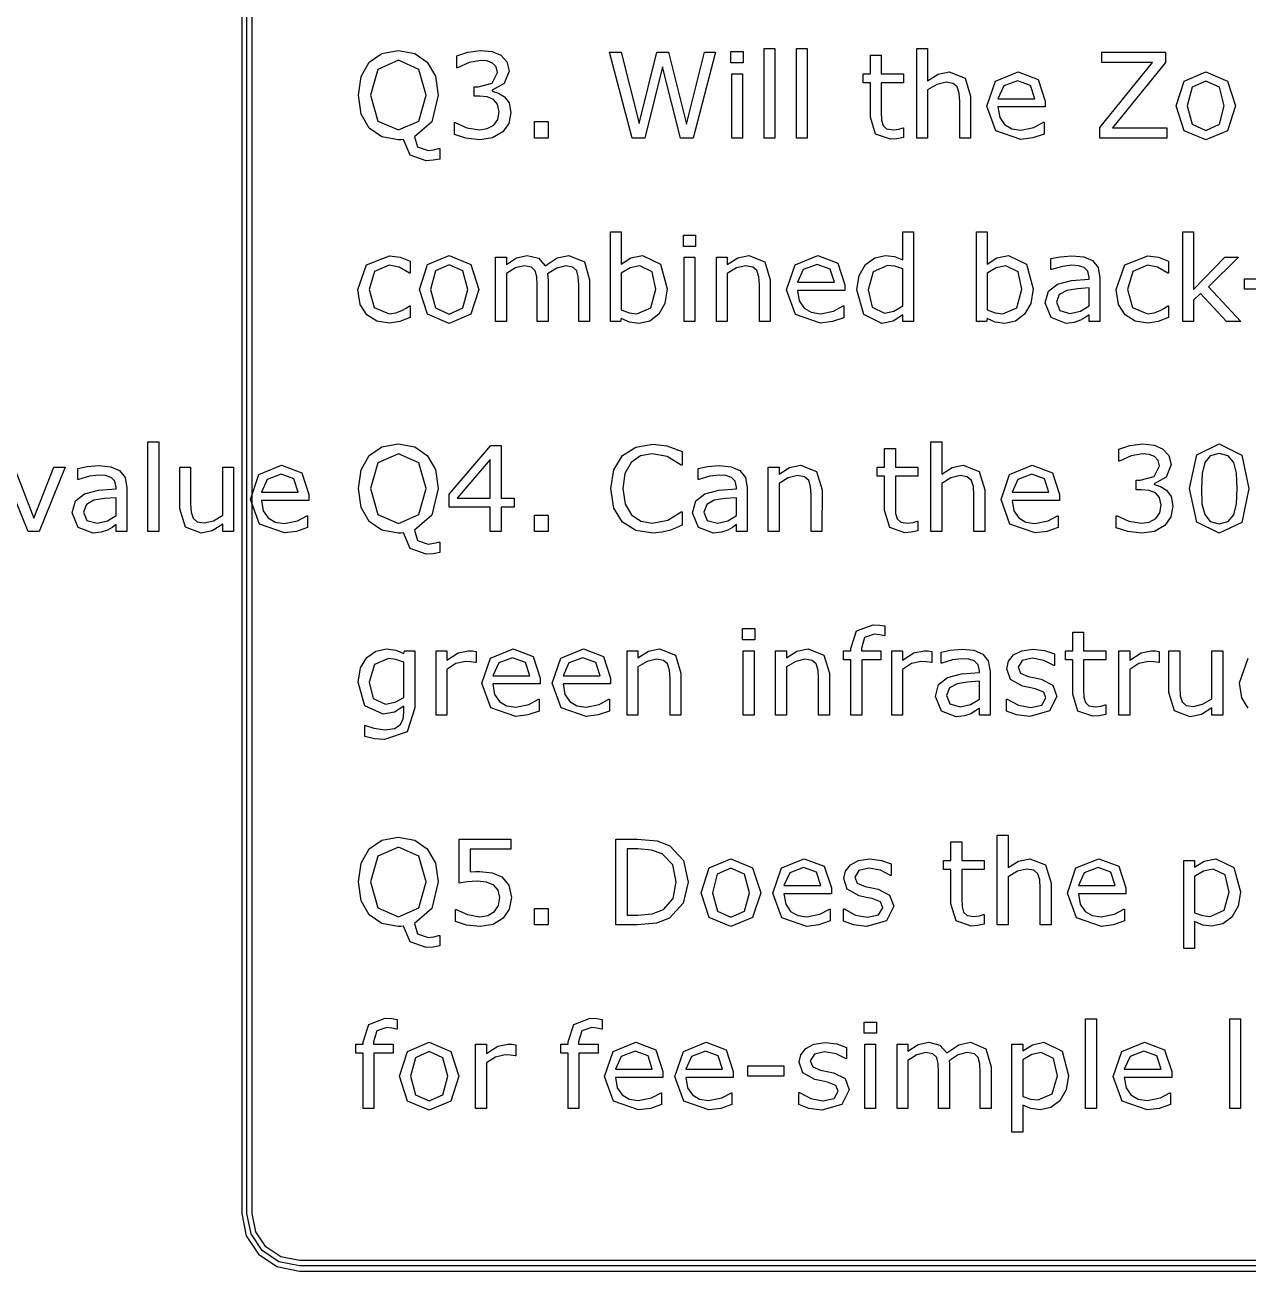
# Model space of a CAD drawing. Extents: x -17 to 192, y 167 to 459.
# Drawn here: x 89.18 to 113.86, y 238.02 to 263.16 of the extents above; entities that cross this region are included whole.
import ezdxf

# ---------------------------------------------------------------- set-up
doc = ezdxf.new("R2010")
doc.units = 0

msp = doc.modelspace()

# ---------------------------------------------------------------- linework, layer by layer
at = {"layer": 'Layer 1', "color": 7}
for points in [[(94.720714, 285.32699), (94.267482, 285.235512), (93.897411, 284.986025), (93.647924, 284.615954), (93.556446, 284.162722), (93.556446, 239.183612), (93.647924, 238.73038), (93.897411, 238.360309), (94.267482, 238.110822), (94.720714, 238.019344), (174.095614, 238.019344), (174.548846, 238.110822), (174.918917, 238.360309), (175.168404, 238.73038), (175.259882, 239.183612), (175.259882, 284.162722), (175.168404, 284.615954), (174.918917, 284.986025), (174.548846, 285.235512), (174.095614, 285.32699), (94.720714, 285.32699)], [(94.720714, 285.221054), (174.095614, 285.221054), (174.50833, 285.13814), (174.844648, 284.911756), (175.071032, 284.575438), (175.153946, 284.162722), (175.153946, 239.183612), (175.071032, 238.770896), (174.844648, 238.434578), (174.50833, 238.208194), (174.095614, 238.12528), (94.720714, 238.12528), (94.307998, 238.208194), (93.97168, 238.434578), (93.745296, 238.770896), (93.662382, 239.183612), (93.662382, 284.162722), (93.745296, 284.575438), (93.97168, 284.911756), (94.307998, 285.13814), (94.720714, 285.221054), (94.720714, 285.221054)], [(94.720714, 285.115118), (174.095614, 285.115118), (174.467815, 285.040769), (174.77038, 284.837488), (174.973661, 284.534923), (175.04801, 284.162722), (175.04801, 239.183612), (174.973661, 238.811411), (174.77038, 238.508846), (174.467815, 238.305565), (174.095614, 238.231216), (94.720714, 238.231216), (94.348513, 238.305565), (94.045948, 238.508846), (93.842667, 238.811411), (93.768318, 239.183612), (93.768318, 284.162722), (93.842667, 284.534923), (94.045948, 284.837488), (94.348513, 285.040769), (94.720714, 285.115118), (94.720714, 285.115118)], [(97.555679, 260.455027), (97.417315, 260.430606), (97.278954, 260.422457), (96.953392, 260.534076), (96.820842, 260.851499), (96.766195, 260.845678), (96.716196, 260.843297), (96.38366, 260.90376), (96.130187, 261.079329), (95.968569, 261.361869), (95.912758, 261.744403), (95.968569, 262.12345), (96.131349, 262.411803), (96.384822, 262.586211), (96.716196, 262.646674), (97.049896, 262.58505), (97.302208, 262.411803), (97.463826, 262.126937), (97.520799, 261.744403), (97.390573, 261.209554), (97.042922, 260.904921), (97.105707, 260.699121), (97.317321, 260.625868), (97.430105, 260.640976), (97.524286, 260.666561), (97.555679, 260.666561), (97.555679, 260.455027)], [(98.86025, 261.713087), (98.952105, 261.587514), (98.988149, 261.392177), (98.945128, 261.174748), (98.824206, 261.002666), (98.618405, 260.881744), (98.360281, 260.843374), (98.076576, 260.878256), (97.847521, 260.95267), (97.847521, 261.195677), (97.864958, 261.195677), (98.097502, 261.087544), (98.355624, 261.044523), (98.511429, 261.068944), (98.645141, 261.141032), (98.724207, 261.253816), (98.750948, 261.409621), (98.720717, 261.563098), (98.639328, 261.659604), (98.512591, 261.708439), (98.352137, 261.722382), (98.247492, 261.722382), (98.247492, 261.915393), (98.328883, 261.915393), (98.610259, 261.988643), (98.716068, 262.20491), (98.689324, 262.314204), (98.61491, 262.392108), (98.507939, 262.433965), (98.378878, 262.44558), (98.144011, 262.406049), (97.90914, 262.294426), (97.897525, 262.294426), (97.897525, 262.537435), (98.117277, 262.611849), (98.384702, 262.646732), (98.607944, 262.623475), (98.782351, 262.549061), (98.909089, 262.414185), (98.952111, 262.229313), (98.849791, 261.977004), (98.610269, 261.842127), (98.610269, 261.825855), (98.738169, 261.786321), (98.860255, 261.713071), (98.86025, 261.713087)], [(103.118123, 262.610706), (102.668152, 260.879418), (102.408866, 260.879418), (102.044935, 262.316538), (101.689142, 260.879418), (101.435669, 260.879418), (100.97756, 262.610706), (101.213591, 262.610706), (101.577523, 261.171261), (101.935638, 262.610706), (102.169345, 262.610706), (102.53095, 261.157307), (102.892556, 262.610706), (103.118123, 262.610706)], [(103.675065, 262.395603), (103.428569, 262.395603), (103.428569, 262.622332), (103.675065, 262.622332), (103.675065, 262.395603)], [(104.31456, 260.879418), (104.095969, 260.879418), (104.095969, 262.688607), (104.31456, 262.688607), (104.31456, 260.879418)], [(104.968008, 260.879418), (104.749418, 260.879418), (104.749418, 262.688607), (104.968008, 262.688607), (104.968008, 260.879418)], [(106.912074, 260.891033), (106.777198, 260.864289), (106.648137, 260.853838), (106.34583, 260.960809), (106.242349, 261.303809), (106.242349, 261.994466), (106.094682, 261.994466), (106.094682, 262.178174), (106.242349, 262.178174), (106.242349, 262.551408), (106.460939, 262.551408), (106.460939, 262.178174), (106.912074, 262.178174), (106.912074, 261.994466), (106.460939, 261.994466), (106.460939, 261.402641), (106.465596, 261.242185), (106.49815, 261.135217), (106.567915, 261.066616), (106.705115, 261.045687), (106.816737, 261.060795), (106.900451, 261.087536), (106.912066, 261.087536), (106.912074, 260.891033)], [(108.26199, 260.879418), (108.043399, 260.879418), (108.043399, 261.618906), (108.032922, 261.786337), (107.994555, 261.909585), (107.910838, 261.981676), (107.768987, 262.006097), (107.581789, 261.961914), (107.394592, 261.849131), (107.394592, 260.879418), (107.176001, 260.879418), (107.176001, 262.688607), (107.394592, 262.688607), (107.394592, 262.033997), (107.606205, 262.166548), (107.830611, 262.214218), (108.151521, 262.087483), (108.261979, 261.72239), (108.26199, 260.879418)], [(112.221046, 260.879418), (110.869966, 260.879418), (110.869966, 261.093357), (111.931529, 262.406067), (110.9095, 262.406067), (110.9095, 262.610706), (112.195466, 262.610706), (112.195466, 262.40258), (111.123439, 261.084057), (112.221046, 261.084057), (112.221046, 260.879418)], [(97.281277, 261.74448), (97.130126, 262.264216), (96.717361, 262.447924), (96.302269, 262.264216), (96.152277, 261.74448), (96.305757, 261.222421), (96.717361, 261.042197), (97.1278, 261.222421), (97.281277, 261.74448), (97.281277, 261.74448)], [(103.661114, 260.879418), (103.442523, 260.879418), (103.442523, 262.178174), (103.661114, 262.178174), (103.661114, 260.879418)], [(109.770034, 261.506123), (108.813119, 261.506123), (108.849163, 261.296835), (108.947993, 261.151494), (109.091008, 261.067777), (109.274716, 261.039874), (109.540979, 261.092196), (109.732828, 261.196841), (109.744443, 261.196841), (109.744443, 260.958483), (109.518878, 260.88058), (109.277031, 260.849187), (108.772413, 261.023595), (108.591028, 261.521238), (108.764272, 262.02702), (109.222384, 262.214218), (109.627011, 262.060739), (109.770023, 261.624719), (109.770034, 261.506123)], [(109.557259, 261.673553), (109.470055, 261.939816), (109.210766, 262.033997), (108.930551, 261.930516), (108.813119, 261.673553), (109.557259, 261.673553)], [(113.607006, 261.528215), (113.444224, 261.027084), (113.008204, 260.843374), (112.569862, 261.027084), (112.408244, 261.528215), (112.569862, 262.029346), (113.008204, 262.214218), (113.444224, 262.029346), (113.607006, 261.528215), (113.607006, 261.528215)], [(113.381438, 261.528215), (113.282606, 261.902611), (113.008204, 262.025859), (112.731479, 261.902611), (112.633809, 261.528215), (112.732641, 261.157307), (113.008204, 261.031733), (113.281444, 261.156145), (113.381438, 261.528215), (113.381438, 261.528215)], [(99.739263, 260.879418), (99.461375, 260.879418), (99.461375, 261.210792), (99.739263, 261.210792), (99.739263, 260.879418)], [(102.139116, 257.834517), (102.092605, 257.541513), (101.969357, 257.322922), (101.787975, 257.184559), (101.570546, 257.139212), (101.377535, 257.165953), (101.214753, 257.235719), (101.200801, 257.175256), (100.996162, 257.175256), (100.996162, 258.984445), (101.214753, 258.984445), (101.214753, 258.337974), (101.410089, 258.461222), (101.642634, 258.510056), (102.005401, 258.333323), (102.139116, 257.834517), (102.139116, 257.834517)], [(107.112062, 257.175256), (106.893469, 257.175256), (106.893469, 257.311294), (106.696971, 257.184559), (106.474891, 257.139212), (106.105146, 257.318271), (105.969108, 257.81475), (106.015617, 258.108919), (106.143516, 258.328674), (106.327227, 258.463548), (106.545817, 258.510056), (106.727202, 258.487963), (106.893469, 258.421688), (106.893469, 258.984443), (107.112062, 258.984443), (107.112062, 257.175256)], [(109.522376, 257.834517), (109.475868, 257.541513), (109.35262, 257.322922), (109.171235, 257.184559), (108.953806, 257.139212), (108.760795, 257.165953), (108.598016, 257.235719), (108.584062, 257.175256), (108.379425, 257.175256), (108.379425, 258.984445), (108.598016, 258.984445), (108.598016, 258.337974), (108.793352, 258.461222), (109.025894, 258.510056), (109.388664, 258.333323), (109.522376, 257.834517), (109.522376, 257.834517)], [(113.712812, 257.175256), (113.424459, 257.175256), (112.903562, 257.743826), (112.761708, 257.60895), (112.761708, 257.175256), (112.543117, 257.175256), (112.543117, 258.984445), (112.761708, 258.984445), (112.761708, 257.824053), (113.393064, 258.474012), (113.66863, 258.474012), (113.065179, 257.874049), (113.712812, 257.175256)], [(102.714661, 258.691433), (102.468165, 258.691433), (102.468165, 258.918162), (102.714661, 258.918162), (102.714661, 258.691433)], [(96.954554, 257.256647), (96.746428, 257.175256), (96.538301, 257.146189), (96.280177, 257.186884), (96.079028, 257.312456), (95.947641, 257.524072), (95.901133, 257.822889), (96.07554, 258.322858), (96.538301, 258.504243), (96.756892, 258.47285), (96.954554, 258.396111), (96.954554, 258.153102), (96.942939, 258.153102), (96.735974, 258.272863), (96.529009, 258.31472), (96.234843, 258.189146), (96.127872, 257.822889), (96.232517, 257.461283), (96.529009, 257.335712), (96.663886, 257.353148), (96.787134, 257.398495), (96.876663, 257.449655), (96.942939, 257.497328), (96.954554, 257.497328), (96.954554, 257.256647)], [(98.341678, 257.824053), (98.178896, 257.322922), (97.742876, 257.139212), (97.304531, 257.322922), (97.142916, 257.824053), (97.304531, 258.325184), (97.742876, 258.510056), (98.178896, 258.325184), (98.341678, 257.824053), (98.341678, 257.824053)], [(100.575258, 257.175256), (100.356668, 257.175256), (100.356668, 257.914744), (100.348519, 258.076362), (100.317126, 258.200774), (100.240386, 258.27635), (100.096207, 258.301935), (99.912499, 258.255427), (99.728789, 258.139156), (99.734609, 258.076367), (99.736991, 258.006605), (99.736991, 257.175256), (99.5184, 257.175256), (99.5184, 257.914744), (99.510251, 258.077526), (99.478858, 258.201936), (99.402119, 258.27635), (99.257942, 258.301935), (99.077721, 258.257752), (98.898662, 258.144969), (98.898662, 257.175256), (98.680072, 257.175256), (98.680072, 258.474012), (98.898662, 258.474012), (98.898662, 258.329835), (99.102137, 258.462386), (99.319566, 258.510056), (99.543969, 258.454245), (99.682333, 258.299604), (99.924178, 258.46006), (100.157884, 258.510056), (100.472981, 258.379831), (100.575301, 258.018228), (100.575258, 257.175256)], [(102.700707, 257.175256), (102.482116, 257.175256), (102.482116, 258.474012), (102.700707, 258.474012), (102.700707, 257.175256)], [(104.219217, 257.175256), (104.000627, 257.175256), (104.000627, 257.914744), (103.990149, 258.082175), (103.951779, 258.205423), (103.868063, 258.277514), (103.726212, 258.301935), (103.539014, 258.257752), (103.351816, 258.144969), (103.351816, 257.175256), (103.133226, 257.175256), (103.133226, 258.474012), (103.351816, 258.474012), (103.351816, 258.329835), (103.563432, 258.462386), (103.787836, 258.510056), (104.108746, 258.383321), (104.219204, 258.018228), (104.219217, 257.175256)], [(105.727264, 257.801961), (104.770346, 257.801961), (104.80639, 257.592673), (104.905223, 257.447332), (105.048235, 257.363615), (105.231946, 257.335712), (105.498209, 257.388034), (105.690055, 257.492679), (105.70167, 257.492679), (105.70167, 257.254321), (105.476103, 257.176418), (105.234258, 257.145025), (104.729638, 257.319433), (104.548253, 257.817076), (104.721499, 258.322858), (105.179611, 258.510056), (105.584235, 258.356577), (105.72725, 257.920557), (105.727264, 257.801961)], [(110.872292, 257.175256), (110.654863, 257.175256), (110.654863, 257.31362), (110.575797, 257.257809), (110.480455, 257.201997), (110.354881, 257.157815), (110.188615, 257.139215), (109.890959, 257.255486), (109.768872, 257.55198), (109.831658, 257.790337), (110.013043, 257.934514), (110.297908, 258.005441), (110.654863, 258.033344), (110.654863, 258.067065), (110.628121, 258.190313), (110.553707, 258.26705), (110.442085, 258.303097), (110.306047, 258.31241), (110.114201, 258.289153), (109.895607, 258.224042), (109.883992, 258.224042), (109.883992, 258.44612), (110.068864, 258.484489), (110.307222, 258.505418), (110.545579, 258.482161), (110.722313, 258.405421), (110.833932, 258.267058), (110.872302, 258.056606), (110.872292, 257.175256)], [(112.2536, 257.256647), (112.045474, 257.175256), (111.837348, 257.146189), (111.579226, 257.186884), (111.378074, 257.312456), (111.246687, 257.524072), (111.200179, 257.822889), (111.374587, 258.322858), (111.837348, 258.504243), (112.055938, 258.47285), (112.2536, 258.396111), (112.2536, 258.153102), (112.241985, 258.153102), (112.03502, 258.272863), (111.828055, 258.31472), (111.533889, 258.189146), (111.426919, 257.822889), (111.531564, 257.461283), (111.828055, 257.335712), (111.962932, 257.353148), (112.08618, 257.398495), (112.17571, 257.449655), (112.241985, 257.497328), (112.2536, 257.497328), (112.2536, 257.256647)], [(98.11611, 257.824053), (98.017278, 258.198449), (97.742876, 258.321697), (97.466149, 258.198449), (97.368481, 257.824053), (97.467313, 257.453145), (97.742876, 257.327571), (98.016116, 257.451983), (98.11611, 257.824053), (98.11611, 257.824053)], [(101.913548, 257.828697), (101.836809, 258.180999), (101.589148, 258.301922), (101.396138, 258.260065), (101.214753, 258.154258), (101.214753, 257.410118), (101.374045, 257.351982), (101.526363, 257.33571), (101.810065, 257.454306), (101.913548, 257.828702), (101.913548, 257.828697)], [(105.514486, 257.969391), (105.427282, 258.235654), (105.167996, 258.329835), (104.887781, 258.226354), (104.770346, 257.969391), (105.514486, 257.969391)], [(106.893469, 257.495005), (106.893469, 258.240306), (106.735341, 258.294953), (106.583023, 258.31006), (106.296995, 258.182161), (106.194676, 257.819394), (106.273741, 257.467091), (106.527214, 257.34733), (106.715574, 257.388026), (106.893469, 257.494997), (106.893469, 257.495005)], [(109.296808, 257.828697), (109.220069, 258.180999), (108.972411, 258.301922), (108.779398, 258.260065), (108.598016, 258.154258), (108.598016, 257.410118), (108.757308, 257.351982), (108.909623, 257.33571), (109.193327, 257.454306), (109.296808, 257.828702), (109.296808, 257.828697)], [(114.515089, 257.82754), (113.789552, 257.82754), (113.789552, 258.037992), (114.515089, 258.037992), (114.515089, 257.82754)], [(110.654863, 257.495005), (110.654863, 257.85661), (110.418831, 257.839174), (110.204892, 257.805456), (110.052577, 257.721739), (109.99444, 257.567098), (110.061877, 257.398503), (110.267677, 257.342692), (110.478129, 257.386875), (110.654863, 257.49501), (110.654863, 257.495005)], [(91.884329, 252.941928), (91.665735, 252.941928), (91.665735, 254.751117), (91.884329, 254.751117), (91.884329, 252.941928)], [(97.555679, 252.517537), (97.417315, 252.493116), (97.278954, 252.484967), (96.953392, 252.596586), (96.820842, 252.914009), (96.766195, 252.908188), (96.716196, 252.905807), (96.38366, 252.96627), (96.130187, 253.141839), (95.968569, 253.424379), (95.912758, 253.806913), (95.968569, 254.18596), (96.131349, 254.474313), (96.384822, 254.648721), (96.716196, 254.709184), (97.049896, 254.64756), (97.302208, 254.474313), (97.463826, 254.189447), (97.520799, 253.806913), (97.390573, 253.272064), (97.042922, 252.967431), (97.105707, 252.761631), (97.317321, 252.688378), (97.430105, 252.703486), (97.524286, 252.729071), (97.555679, 252.729071), (97.555679, 252.517537)], [(102.440259, 253.067502), (102.323988, 253.01518), (102.189112, 252.964021), (102.034471, 252.926812), (101.851924, 252.910541), (101.508922, 252.962862), (101.241497, 253.129131), (101.067089, 253.409346), (101.004301, 253.805834), (101.064763, 254.188368), (101.239171, 254.473234), (101.505434, 254.645316), (101.853086, 254.704614), (102.130975, 254.670896), (102.440259, 254.552299), (102.440259, 254.279059), (102.422823, 254.279059), (102.139121, 254.453467), (101.837976, 254.508114), (101.600782, 254.465095), (101.413584, 254.333706), (101.288011, 254.11279), (101.243828, 253.805834), (101.292662, 253.491898), (101.420561, 253.277959), (101.610082, 253.15006), (101.840301, 253.109364), (102.151911, 253.166337), (102.423987, 253.337257), (102.440259, 253.337257), (102.440259, 253.067502)], [(108.546856, 252.941928), (108.328265, 252.941928), (108.328265, 253.681416), (108.317788, 253.848847), (108.279421, 253.972095), (108.195704, 254.044186), (108.053853, 254.068607), (107.866655, 254.024424), (107.679458, 253.911641), (107.679458, 252.941928), (107.460867, 252.941928), (107.460867, 254.751117), (107.679458, 254.751117), (107.679458, 254.096507), (107.891071, 254.229058), (108.115477, 254.276728), (108.436387, 254.149993), (108.546845, 253.7849), (108.546856, 252.941928)], [(112.21523, 253.775597), (112.307086, 253.650024), (112.34313, 253.454687), (112.300109, 253.237258), (112.179186, 253.065176), (111.973386, 252.944254), (111.715264, 252.905884), (111.431559, 252.940766), (111.202505, 253.01518), (111.202505, 253.258187), (111.219941, 253.258187), (111.452485, 253.150054), (111.71061, 253.107033), (111.866412, 253.131454), (112.000127, 253.203542), (112.07919, 253.316326), (112.105934, 253.472131), (112.075703, 253.625608), (111.994311, 253.722114), (111.867576, 253.770949), (111.70712, 253.784892), (111.602477, 253.784892), (111.602477, 253.977903), (111.683866, 253.977903), (111.965244, 254.051153), (112.071051, 254.26742), (112.04431, 254.376714), (111.969896, 254.454618), (111.862925, 254.496475), (111.733864, 254.50809), (111.498994, 254.468559), (111.264126, 254.356936), (111.252511, 254.356936), (111.252511, 254.599945), (111.472265, 254.674359), (111.73969, 254.709242), (111.962932, 254.685985), (112.13734, 254.611571), (112.264075, 254.476695), (112.307096, 254.291823), (112.204777, 254.039514), (111.965258, 253.904637), (111.965258, 253.888365), (112.093157, 253.848831), (112.215241, 253.775581), (112.21523, 253.775597)], [(113.879082, 253.808154), (113.732579, 253.123313), (113.28028, 252.905884), (112.824496, 253.1268), (112.681481, 253.805829), (112.826822, 254.48718), (113.28028, 254.708096), (113.734905, 254.483693), (113.879082, 253.808154), (113.879082, 253.808154)], [(97.281277, 253.80699), (97.130126, 254.326726), (96.717361, 254.510434), (96.302269, 254.326726), (96.152277, 253.80699), (96.305757, 253.284931), (96.717361, 253.104707), (97.1278, 253.284931), (97.281277, 253.80699), (97.281277, 253.80699)], [(99.052099, 253.429107), (98.795136, 253.429107), (98.795136, 252.941928), (98.571894, 252.941928), (98.571894, 253.429107), (97.742876, 253.429107), (97.742876, 253.696532), (98.581197, 254.673216), (98.795136, 254.673216), (98.795136, 253.615141), (99.052099, 253.615141), (99.052099, 253.429107)], [(107.19694, 252.953543), (107.062064, 252.926799), (106.933003, 252.916348), (106.630695, 253.023319), (106.527214, 253.366319), (106.527214, 254.056976), (106.379548, 254.056976), (106.379548, 254.240684), (106.527214, 254.240684), (106.527214, 254.613918), (106.745805, 254.613918), (106.745805, 254.240684), (107.19694, 254.240684), (107.19694, 254.056976), (106.745805, 254.056976), (106.745805, 253.465151), (106.750462, 253.304695), (106.783016, 253.197727), (106.852781, 253.129126), (106.989981, 253.108197), (107.101603, 253.123305), (107.185317, 253.150046), (107.196932, 253.150046), (107.19694, 252.953543)], [(113.573287, 253.280279), (113.627934, 253.501196), (113.643042, 253.808154), (113.627934, 254.11511), (113.572123, 254.336026), (113.460503, 254.470903), (113.28028, 254.51625), (113.098898, 254.470903), (112.986114, 254.333701), (112.931464, 254.109297), (112.917521, 253.805829), (112.9303, 253.502357), (112.984947, 253.283767), (113.09308, 253.145403), (113.280277, 253.097733), (113.461662, 253.143077), (113.573285, 253.280279), (113.573287, 253.280279)], [(89.993748, 254.240684), (89.468199, 252.941928), (89.248444, 252.941928), (88.726385, 254.240684), (88.963578, 254.240684), (89.36588, 253.207027), (89.764691, 254.240684), (89.993748, 254.240684)], [(91.242506, 252.941928), (91.02508, 252.941928), (91.02508, 253.080292), (90.946014, 253.024481), (90.850672, 252.968669), (90.725098, 252.924487), (90.558829, 252.905887), (90.261173, 253.022158), (90.139086, 253.318652), (90.201874, 253.557009), (90.383259, 253.701186), (90.668125, 253.772113), (91.02508, 253.800016), (91.02508, 253.833737), (90.998335, 253.956985), (90.923921, 254.033722), (90.812302, 254.069769), (90.676264, 254.079082), (90.484415, 254.055825), (90.265824, 253.990714), (90.254209, 253.990714), (90.254209, 254.212792), (90.439081, 254.251161), (90.677439, 254.27209), (90.915796, 254.248833), (91.09253, 254.172093), (91.204149, 254.03373), (91.242519, 253.823278), (91.242506, 252.941928)], [(93.393537, 252.941928), (93.174943, 252.941928), (93.174943, 253.086105), (92.96333, 252.952392), (92.740088, 252.905884), (92.421504, 253.030293), (92.307556, 253.397715), (92.307556, 254.240684), (92.526149, 254.240684), (92.526149, 253.501196), (92.535436, 253.331439), (92.57497, 253.211678), (92.656358, 253.137264), (92.801699, 253.114007), (92.986571, 253.15819), (93.17493, 253.270974), (93.17493, 254.240681), (93.393523, 254.240681), (93.393537, 252.941928)], [(94.910883, 253.568633), (93.953966, 253.568633), (93.99001, 253.359345), (94.088842, 253.214004), (94.231855, 253.130287), (94.415565, 253.102384), (94.681828, 253.154706), (94.873675, 253.259351), (94.88529, 253.259351), (94.88529, 253.020993), (94.659722, 252.94309), (94.417878, 252.911697), (93.913257, 253.086105), (93.731875, 253.583748), (93.905118, 254.08953), (94.363231, 254.276728), (94.767855, 254.123249), (94.91087, 253.687229), (94.910883, 253.568633)], [(98.571894, 253.615141), (98.571894, 254.396489), (97.901007, 253.615141), (98.571894, 253.615141)], [(103.757618, 252.941928), (103.540191, 252.941928), (103.540191, 253.080292), (103.461126, 253.024481), (103.365784, 252.968669), (103.24021, 252.924487), (103.073941, 252.905887), (102.776285, 253.022158), (102.654198, 253.318652), (102.716986, 253.557009), (102.898369, 253.701186), (103.183235, 253.772113), (103.540191, 253.800016), (103.540191, 253.833737), (103.513447, 253.956985), (103.439033, 254.033722), (103.327414, 254.069769), (103.191376, 254.079082), (102.999527, 254.055825), (102.780936, 253.990714), (102.769321, 253.990714), (102.769321, 254.212792), (102.954193, 254.251161), (103.192551, 254.27209), (103.430908, 254.248833), (103.607642, 254.172093), (103.719261, 254.03373), (103.757631, 253.823278), (103.757618, 252.941928)], [(105.264503, 252.941928), (105.045909, 252.941928), (105.045909, 253.681416), (105.035458, 253.848847), (104.997089, 253.972095), (104.913375, 254.044186), (104.771521, 254.068607), (104.584326, 254.024424), (104.397128, 253.911641), (104.397128, 252.941928), (104.178535, 252.941928), (104.178535, 254.240684), (104.397128, 254.240684), (104.397128, 254.096507), (104.608742, 254.229058), (104.833145, 254.276728), (105.154058, 254.149993), (105.264516, 253.7849), (105.264503, 252.941928)], [(110.0549, 253.568633), (109.097985, 253.568633), (109.134029, 253.359345), (109.232859, 253.214004), (109.375874, 253.130287), (109.559582, 253.102384), (109.825845, 253.154706), (110.017694, 253.259351), (110.029309, 253.259351), (110.029309, 253.020993), (109.803744, 252.94309), (109.561897, 252.911697), (109.057279, 253.086105), (108.875905, 253.583748), (109.049151, 254.08953), (109.50726, 254.276728), (109.911887, 254.123249), (110.0549, 253.687229), (110.0549, 253.568633)], [(94.698105, 253.736063), (94.610901, 254.002326), (94.351615, 254.096507), (94.071401, 253.993026), (93.953966, 253.736063), (94.698105, 253.736063)], [(109.842125, 253.736063), (109.754921, 254.002326), (109.495635, 254.096507), (109.215417, 253.993026), (109.097985, 253.736063), (109.842125, 253.736063)], [(91.02508, 253.261677), (91.02508, 253.623282), (90.789048, 253.605846), (90.575106, 253.572128), (90.422791, 253.488411), (90.364654, 253.33377), (90.432093, 253.165175), (90.637894, 253.109364), (90.848346, 253.153547), (91.02508, 253.261682), (91.02508, 253.261677)], [(103.540191, 253.261677), (103.540191, 253.623282), (103.30416, 253.605846), (103.090218, 253.572128), (102.937903, 253.488411), (102.879766, 253.33377), (102.947205, 253.165175), (103.153006, 253.109364), (103.363458, 253.153547), (103.540191, 253.261682), (103.540191, 253.261677)], [(99.739263, 252.941928), (99.461375, 252.941928), (99.461375, 253.273302), (99.739263, 253.273302), (99.739263, 252.941928)], [(103.909936, 250.753951), (103.663439, 250.753951), (103.663439, 250.98068), (103.909936, 250.98068), (103.909936, 250.753951)], [(106.534189, 250.835342), (106.522574, 250.835342), (106.428393, 250.85627), (106.326073, 250.867886), (106.121437, 250.8051), (106.058649, 250.580694), (106.058649, 250.536511), (106.452811, 250.536511), (106.452811, 250.352803), (106.065626, 250.352803), (106.065626, 249.237766), (105.847035, 249.237766), (105.847035, 250.352814), (105.699369, 250.352814), (105.699369, 250.536522), (105.847035, 250.536522), (105.847035, 250.579543), (105.962142, 250.934172), (106.29468, 251.058584), (106.426067, 251.051599), (106.534199, 251.035327), (106.534189, 250.835342)], [(110.992053, 249.249394), (110.857176, 249.22265), (110.728115, 249.212199), (110.425808, 249.31917), (110.322327, 249.66217), (110.322327, 250.352827), (110.17466, 250.352827), (110.17466, 250.536535), (110.322327, 250.536535), (110.322327, 250.909769), (110.540917, 250.909769), (110.540917, 250.536535), (110.992053, 250.536535), (110.992053, 250.352827), (110.540917, 250.352827), (110.540917, 249.761003), (110.545574, 249.600546), (110.578128, 249.493578), (110.647894, 249.424977), (110.785093, 249.404048), (110.896715, 249.419156), (110.980429, 249.445898), (110.992045, 249.445898), (110.992053, 249.249394)], [(97.047571, 249.385432), (96.897581, 248.900579), (96.435982, 248.745935), (96.233668, 248.761043), (96.040658, 248.801739), (96.040658, 249.02498), (96.052273, 249.02498), (96.222032, 248.973821), (96.454574, 248.942428), (96.639446, 248.969169), (96.753394, 249.043583), (96.811528, 249.15288), (96.828964, 249.295895), (96.828964, 249.414492), (96.639441, 249.295895), (96.410386, 249.257525), (96.040642, 249.424956), (95.904604, 249.899345), (95.951112, 250.187698), (96.080173, 250.39815), (96.263884, 250.52605), (96.478987, 250.572558), (96.667346, 250.549301), (96.828964, 250.4807), (96.842908, 250.536511), (97.047544, 250.536511), (97.047571, 249.385432)], [(98.288192, 250.298164), (98.276577, 250.298164), (98.181235, 250.314436), (98.073102, 250.320257), (97.877766, 250.27491), (97.696381, 250.159801), (97.696381, 249.237766), (97.477791, 249.237766), (97.477791, 250.536522), (97.696381, 250.536522), (97.696381, 250.344673), (97.925436, 250.492339), (98.128913, 250.536522), (98.211466, 250.533029), (98.288206, 250.522578), (98.288192, 250.298164)], [(99.581135, 249.864471), (98.624218, 249.864471), (98.660262, 249.655183), (98.759092, 249.509842), (98.902107, 249.426125), (99.085818, 249.398222), (99.352078, 249.450544), (99.543927, 249.555189), (99.555542, 249.555189), (99.555542, 249.316831), (99.329975, 249.238928), (99.08813, 249.207535), (98.583509, 249.381943), (98.402125, 249.879586), (98.575371, 250.385368), (99.03348, 250.572566), (99.438107, 250.419087), (99.581122, 249.983067), (99.581135, 249.864471)], [(100.999652, 249.864471), (100.042735, 249.864471), (100.078779, 249.655183), (100.177609, 249.509842), (100.320624, 249.426125), (100.504332, 249.398222), (100.770595, 249.450544), (100.962444, 249.555189), (100.974059, 249.555189), (100.974059, 249.316831), (100.748492, 249.238928), (100.506644, 249.207535), (100.002026, 249.381943), (99.820641, 249.879586), (99.993888, 250.385368), (100.451997, 250.572566), (100.856624, 250.419087), (100.999639, 249.983067), (100.999652, 249.864471)], [(102.417005, 249.237766), (102.198414, 249.237766), (102.198414, 249.977254), (102.187963, 250.144685), (102.149593, 250.267933), (102.065877, 250.340024), (101.924026, 250.364445), (101.736828, 250.320262), (101.54963, 250.207479), (101.54963, 249.237766), (101.33104, 249.237766), (101.33104, 250.536522), (101.54963, 250.536522), (101.54963, 250.392345), (101.761244, 250.524896), (101.98565, 250.572566), (102.30656, 250.445831), (102.417018, 250.080738), (102.417005, 249.237766)], [(103.895981, 249.237766), (103.677391, 249.237766), (103.677391, 250.536522), (103.895981, 250.536522), (103.895981, 249.237766)], [(105.414492, 249.237766), (105.195902, 249.237766), (105.195902, 249.977254), (105.185424, 250.144685), (105.147054, 250.267933), (105.063338, 250.340024), (104.921487, 250.364445), (104.734289, 250.320262), (104.547091, 250.207479), (104.547091, 249.237766), (104.328501, 249.237766), (104.328501, 250.536522), (104.547091, 250.536522), (104.547091, 250.392345), (104.758705, 250.524896), (104.983111, 250.572566), (105.304021, 250.445831), (105.414479, 250.080738), (105.414492, 249.237766)], [(107.482968, 250.298164), (107.471352, 250.298164), (107.376007, 250.314436), (107.267875, 250.320257), (107.072539, 250.27491), (106.891156, 250.159801), (106.891156, 249.237766), (106.672563, 249.237766), (106.672563, 250.536522), (106.891156, 250.536522), (106.891156, 250.344673), (107.120211, 250.492339), (107.323686, 250.536522), (107.406239, 250.533029), (107.482978, 250.522578), (107.482968, 250.298164)], [(108.65615, 249.237766), (108.438723, 249.237766), (108.438723, 249.37613), (108.359658, 249.320319), (108.264316, 249.264507), (108.138742, 249.220325), (107.972473, 249.201725), (107.674817, 249.317996), (107.55273, 249.61449), (107.615518, 249.852847), (107.796901, 249.997024), (108.081769, 250.067951), (108.438723, 250.095854), (108.438723, 250.129575), (108.411979, 250.252823), (108.337565, 250.32956), (108.225946, 250.365607), (108.089908, 250.37492), (107.898059, 250.351663), (107.679468, 250.286552), (107.667853, 250.286552), (107.667853, 250.50863), (107.852725, 250.546999), (108.091083, 250.567928), (108.32944, 250.544671), (108.506174, 250.467931), (108.617793, 250.329568), (108.656163, 250.119116), (108.65615, 249.237766)], [(110.004904, 249.612162), (109.857238, 249.320319), (109.456101, 249.206373), (109.191002, 249.240092), (108.98985, 249.315667), (108.98985, 249.561002), (109.001465, 249.561002), (109.231684, 249.43659), (109.47469, 249.391245), (109.700258, 249.437754), (109.781649, 249.584256), (109.737466, 249.700527), (109.56771, 249.767967), (109.445623, 249.792388), (109.309585, 249.822619), (109.066576, 249.95517), (108.995652, 250.171434), (109.028206, 250.322588), (109.129364, 250.449323), (109.29447, 250.535366), (109.520037, 250.56792), (109.754907, 250.538853), (109.953731, 250.470252), (109.953731, 250.236546), (109.942116, 250.236546), (109.738638, 250.340029), (109.503771, 250.383048), (109.301457, 250.33654), (109.218905, 250.200502), (109.2689, 250.079579), (109.427031, 250.013304), (109.561905, 249.985398), (109.687478, 249.959813), (109.922349, 249.840055), (110.004901, 249.612162), (110.004904, 249.612162)], [(112.066402, 250.298164), (112.054787, 250.298164), (111.959445, 250.314436), (111.851312, 250.320257), (111.655973, 250.27491), (111.474591, 250.159801), (111.474591, 249.237766), (111.256001, 249.237766), (111.256001, 250.536522), (111.474591, 250.536522), (111.474591, 250.344673), (111.703646, 250.492339), (111.907121, 250.536522), (111.989673, 250.533029), (112.066413, 250.522578), (112.066402, 250.298164)], [(113.348881, 249.237766), (113.130291, 249.237766), (113.130291, 249.381943), (112.918677, 249.24823), (112.695435, 249.201722), (112.376848, 249.326131), (112.262903, 249.693553), (112.262903, 250.536522), (112.481493, 250.536522), (112.481493, 249.797034), (112.490807, 249.627277), (112.530338, 249.507516), (112.611729, 249.433102), (112.75707, 249.409845), (112.941942, 249.454028), (113.130301, 249.566812), (113.130301, 250.536519), (113.348892, 250.536519), (113.348881, 249.237766)], [(96.82898, 249.59472), (96.82898, 250.302816), (96.666201, 250.358627), (96.517373, 250.376063), (96.233668, 250.255138), (96.130187, 249.903999), (96.206927, 249.572625), (96.461562, 249.459841), (96.652247, 249.495885), (96.82898, 249.594715), (96.82898, 249.59472)], [(99.368358, 250.031901), (99.281154, 250.298164), (99.021868, 250.392345), (98.741653, 250.288864), (98.624218, 250.031901), (99.368358, 250.031901)], [(100.786875, 250.031901), (100.699671, 250.298164), (100.440385, 250.392345), (100.160167, 250.288864), (100.042735, 250.031901), (100.786875, 250.031901)], [(113.863966, 249.374966), (113.732579, 249.586582), (113.686071, 249.885399), (113.860479, 250.385368)], [(108.438723, 249.557515), (108.438723, 249.91912), (108.202692, 249.901684), (107.98875, 249.867966), (107.836435, 249.784249), (107.778298, 249.629608), (107.845737, 249.461013), (108.051538, 249.405202), (108.26199, 249.449385), (108.438723, 249.55752), (108.438723, 249.557515)], [(97.555679, 244.580047), (97.417315, 244.555626), (97.278954, 244.547477), (96.953392, 244.659096), (96.820842, 244.976519), (96.766195, 244.970698), (96.716196, 244.968317), (96.38366, 245.02878), (96.130187, 245.204349), (95.968569, 245.486889), (95.912758, 245.869423), (95.968569, 246.24847), (96.131349, 246.536823), (96.384822, 246.711231), (96.716196, 246.771694), (97.049896, 246.71007), (97.302208, 246.536823), (97.463826, 246.251957), (97.520799, 245.869423), (97.390573, 245.334574), (97.042922, 245.029941), (97.105707, 244.824141), (97.317321, 244.750888), (97.430105, 244.765996), (97.524286, 244.791581), (97.555679, 244.791581), (97.555679, 244.580047)], [(98.998614, 245.554403), (98.954428, 245.323022), (98.833506, 245.136989), (98.633518, 245.011415), (98.366094, 244.968394), (98.092856, 244.998625), (97.870776, 245.069549), (97.870776, 245.314884), (97.887048, 245.314884), (98.110289, 245.211403), (98.361434, 245.169543), (98.520726, 245.1928), (98.65909, 245.274191), (98.73583, 245.393952), (98.762574, 245.55557), (98.731178, 245.706723), (98.6463, 245.805553), (98.498636, 245.867177), (98.305626, 245.885777), (98.107964, 245.871834), (97.945182, 245.843928), (97.945182, 246.735734), (98.986977, 246.735734), (98.986977, 246.532257), (98.169588, 246.532257), (98.169588, 246.071821), (98.271905, 246.078806), (98.362598, 246.081188), (98.609095, 246.056767), (98.803269, 245.97305), (98.947446, 245.807945), (98.998606, 245.554472), (98.998614, 245.554403)], [(102.565833, 245.868339), (102.462352, 245.440458), (102.189112, 245.142802), (101.924013, 245.036995), (101.540314, 245.004438), (101.103133, 245.004438), (101.103133, 246.735726), (101.535663, 246.735726), (101.937964, 246.698518), (102.191437, 246.598524), (102.467, 246.304358), (102.565833, 245.868339), (102.565833, 245.868339)], [(108.536392, 245.016072), (108.401515, 244.989328), (108.272454, 244.978877), (107.970147, 245.085848), (107.866666, 245.428848), (107.866666, 246.119505), (107.718999, 246.119505), (107.718999, 246.303212), (107.866666, 246.303212), (107.866666, 246.676446), (108.085256, 246.676446), (108.085256, 246.303212), (108.536392, 246.303212), (108.536392, 246.119505), (108.085256, 246.119505), (108.085256, 245.52768), (108.089913, 245.367224), (108.122467, 245.260255), (108.192233, 245.191654), (108.329432, 245.170726), (108.441054, 245.185833), (108.524768, 245.212575), (108.536384, 245.212575), (108.536392, 245.016072)], [(109.886307, 245.004438), (109.667717, 245.004438), (109.667717, 245.743926), (109.657239, 245.911357), (109.618872, 246.034605), (109.535155, 246.106696), (109.393304, 246.131117), (109.206107, 246.086934), (109.018909, 245.974151), (109.018909, 245.004438), (108.800318, 245.004438), (108.800318, 246.813627), (109.018909, 246.813627), (109.018909, 246.159017), (109.230522, 246.291568), (109.454929, 246.339238), (109.775839, 246.212503), (109.886297, 245.84741), (109.886307, 245.004438)], [(97.281277, 245.8695), (97.130126, 246.389236), (96.717361, 246.572944), (96.302269, 246.389236), (96.152277, 245.8695), (96.305757, 245.347441), (96.717361, 245.167217), (97.1278, 245.347441), (97.281277, 245.8695), (97.281277, 245.8695)], [(102.32515, 245.871831), (102.254223, 246.214834), (102.042609, 246.434586), (101.82518, 246.514815), (101.549617, 246.538072), (101.333352, 246.538072), (101.333352, 245.202108), (101.549617, 245.202108), (101.839134, 245.226529), (102.067025, 245.31722), (102.260038, 245.534649), (102.32515, 245.871836), (102.32515, 245.871831)], [(104.027368, 245.65324), (103.864589, 245.15211), (103.428569, 244.968399), (102.990224, 245.15211), (102.828606, 245.65324), (102.990224, 246.154371), (103.428569, 246.339243), (103.864589, 246.154371), (104.027368, 245.65324), (104.027368, 245.65324)], [(103.801803, 245.65324), (103.702971, 246.027636), (103.428569, 246.150884), (103.151842, 246.027636), (103.054174, 245.65324), (103.153006, 245.282332), (103.428569, 245.156758), (103.701809, 245.281171), (103.801803, 245.65324), (103.801803, 245.65324)], [(105.452862, 245.631148), (104.495945, 245.631148), (104.531989, 245.42186), (104.630821, 245.276519), (104.773833, 245.192803), (104.957544, 245.1649), (105.223807, 245.217221), (105.415654, 245.321866), (105.427269, 245.321866), (105.427269, 245.083509), (105.201701, 245.005605), (104.959856, 244.974212), (104.455236, 245.14862), (104.273854, 245.646263), (104.447097, 246.152046), (104.90521, 246.339243), (105.309834, 246.185764), (105.452849, 245.749744), (105.452862, 245.631148)], [(105.240084, 245.798579), (105.15288, 246.064842), (104.893594, 246.159023), (104.61338, 246.055542), (104.495945, 245.798579), (105.240084, 245.798579)], [(106.712087, 245.378839), (106.56442, 245.086996), (106.163283, 244.973051), (105.898184, 245.006769), (105.697032, 245.082344), (105.697032, 245.327679), (105.708648, 245.327679), (105.938864, 245.203267), (106.181873, 245.157923), (106.40744, 245.204431), (106.488831, 245.350933), (106.444649, 245.467204), (106.27489, 245.534644), (106.152806, 245.559065), (106.016768, 245.589296), (105.773759, 245.721847), (105.702832, 245.938112), (105.735389, 246.089265), (105.836547, 246.216001), (106.001652, 246.302043), (106.22722, 246.334597), (106.462087, 246.30553), (106.660914, 246.236929), (106.660914, 246.003223), (106.649298, 246.003223), (106.445823, 246.106707), (106.210953, 246.149725), (106.008642, 246.103217), (105.926087, 245.967179), (105.976085, 245.846256), (106.134216, 245.779981), (106.26909, 245.752075), (106.394664, 245.72649), (106.629534, 245.606732), (106.712087, 245.378839), (106.712087, 245.378839)], [(111.394351, 245.631143), (110.437436, 245.631143), (110.47348, 245.421855), (110.57231, 245.276514), (110.715325, 245.192797), (110.899033, 245.164894), (111.165296, 245.217216), (111.357145, 245.321861), (111.368761, 245.321861), (111.368761, 245.083503), (111.143196, 245.0056), (110.901348, 244.974207), (110.39673, 245.148615), (110.215345, 245.646258), (110.388592, 246.15204), (110.846701, 246.339238), (111.251328, 246.185759), (111.39434, 245.749739), (111.394351, 245.631143)], [(111.181576, 245.798573), (111.094372, 246.064836), (110.835086, 246.159017), (110.554869, 246.055536), (110.437436, 245.798573), (111.181576, 245.798573)], [(113.705835, 245.669512), (113.660491, 245.379995), (113.532592, 245.159079), (113.351207, 245.025367), (113.131452, 244.978858), (112.947744, 245.000951), (112.781475, 245.069549), (112.781475, 244.525397), (112.562884, 244.525397), (112.562884, 246.303194), (112.781475, 246.303194), (112.781475, 246.167156), (112.976811, 246.289242), (113.209356, 246.339238), (113.574449, 246.161343), (113.705835, 245.669512), (113.705835, 245.669512)], [(113.480268, 245.663692), (113.400041, 246.014833), (113.153545, 246.131104), (112.964021, 246.090408), (112.781475, 245.98344), (112.781475, 245.247439), (112.940767, 245.190466), (113.093082, 245.175359), (113.377948, 245.298607), (113.480268, 245.663699), (113.480268, 245.663692)], [(99.739263, 245.004438), (99.461375, 245.004438), (99.461375, 245.335812), (99.739263, 245.335812), (99.739263, 245.004438)], [(96.692942, 242.897852), (96.681327, 242.897852), (96.587146, 242.91878), (96.484826, 242.930396), (96.280187, 242.86761), (96.217402, 242.643204), (96.217402, 242.599021), (96.611562, 242.599021), (96.611562, 242.415313), (96.224379, 242.415313), (96.224379, 241.300276), (96.005786, 241.300276), (96.005786, 242.415324), (95.858122, 242.415324), (95.858122, 242.599032), (96.005786, 242.599032), (96.005786, 242.642053), (96.120895, 242.996682), (96.453434, 243.121094), (96.58482, 243.114109), (96.692953, 243.097837), (96.692942, 242.897852)], [(100.828732, 242.897852), (100.817116, 242.897852), (100.722938, 242.91878), (100.620619, 242.930396), (100.415979, 242.86761), (100.353194, 242.643204), (100.353194, 242.599021), (100.747354, 242.599021), (100.747354, 242.415313), (100.360168, 242.415313), (100.360168, 241.300276), (100.141578, 241.300276), (100.141578, 242.415324), (99.993914, 242.415324), (99.993914, 242.599032), (100.141578, 242.599032), (100.141578, 242.642053), (100.256687, 242.996682), (100.589226, 243.121094), (100.720612, 243.114109), (100.828745, 243.097837), (100.828732, 242.897852)], [(106.360945, 242.816461), (106.114449, 242.816461), (106.114449, 243.04319), (106.360945, 243.04319), (106.360945, 242.816461)], [(110.800203, 241.300268), (110.581613, 241.300268), (110.581613, 243.109458), (110.800203, 243.109458), (110.800203, 241.300268)], [(113.709325, 241.300276), (113.490732, 241.300276), (113.490732, 243.109465), (113.709325, 243.109465), (113.709325, 241.300276)], [(97.938213, 241.949073), (97.775433, 241.447942), (97.339414, 241.264232), (96.901068, 241.447942), (96.739451, 241.949073), (96.901068, 242.450204), (97.339414, 242.635076), (97.775433, 242.450204), (97.938213, 241.949073), (97.938213, 241.949073)], [(102.054238, 241.926981), (101.09732, 241.926981), (101.133365, 241.717693), (101.232194, 241.572352), (101.375209, 241.488635), (101.558917, 241.460732), (101.82518, 241.513054), (102.017029, 241.617699), (102.028645, 241.617699), (102.028645, 241.379341), (101.803077, 241.301438), (101.56123, 241.270045), (101.056612, 241.444453), (100.875227, 241.942096), (101.048473, 242.447878), (101.506583, 242.635076), (101.911209, 242.481597), (102.054225, 242.045577), (102.054238, 241.926981)], [(103.472752, 241.926981), (102.515835, 241.926981), (102.551879, 241.717693), (102.650711, 241.572352), (102.793726, 241.488635), (102.977434, 241.460732), (103.243697, 241.513054), (103.435546, 241.617699), (103.447161, 241.617699), (103.447161, 241.379341), (103.221594, 241.301438), (102.979749, 241.270045), (102.475131, 241.444453), (102.293746, 241.942096), (102.46699, 242.447878), (102.925102, 242.635076), (103.329729, 242.481597), (103.472741, 242.045577), (103.472752, 241.926981)], [(105.813303, 241.674672), (105.66564, 241.382829), (105.264503, 241.268883), (104.999401, 241.302602), (104.798252, 241.378177), (104.798252, 241.623512), (104.809867, 241.623512), (105.040086, 241.4991), (105.283095, 241.453755), (105.508662, 241.500264), (105.590051, 241.646766), (105.545868, 241.763037), (105.376112, 241.830477), (105.254028, 241.854898), (105.117987, 241.885129), (104.874981, 242.01768), (104.804054, 242.233944), (104.836611, 242.385098), (104.937766, 242.511833), (105.102874, 242.597876), (105.328442, 242.63043), (105.563309, 242.601363), (105.762136, 242.532762), (105.762136, 242.299056), (105.75052, 242.299056), (105.547046, 242.402539), (105.312175, 242.445558), (105.109862, 242.39905), (105.027309, 242.263012), (105.077308, 242.142089), (105.235436, 242.075814), (105.370312, 242.047908), (105.495886, 242.022323), (105.730753, 241.902565), (105.813306, 241.674672), (105.813303, 241.674672)], [(108.674755, 241.300276), (108.456162, 241.300276), (108.456162, 242.039764), (108.448013, 242.201382), (108.41662, 242.325794), (108.339881, 242.40137), (108.195704, 242.426955), (108.011993, 242.380447), (107.828285, 242.264176), (107.834106, 242.201387), (107.836488, 242.131625), (107.836488, 241.300276), (107.617897, 241.300276), (107.617897, 242.039764), (107.609748, 242.202546), (107.578352, 242.326956), (107.501613, 242.40137), (107.357436, 242.426955), (107.177215, 242.382772), (106.998156, 242.269989), (106.998156, 241.300276), (106.779566, 241.300276), (106.779566, 242.599032), (106.998156, 242.599032), (106.998156, 242.454855), (107.201631, 242.587406), (107.41906, 242.635076), (107.643466, 242.579265), (107.78183, 242.424624), (108.023675, 242.58508), (108.257381, 242.635076), (108.572478, 242.504851), (108.674798, 242.143248), (108.674755, 241.300276)], [(110.23861, 241.96535), (110.193263, 241.675833), (110.065366, 241.454917), (109.883982, 241.321205), (109.664227, 241.274696), (109.480519, 241.296789), (109.31425, 241.365387), (109.31425, 240.821235), (109.095659, 240.821235), (109.095659, 242.599032), (109.31425, 242.599032), (109.31425, 242.462994), (109.509586, 242.58508), (109.742131, 242.635076), (110.107224, 242.457181), (110.23861, 241.96535), (110.23861, 241.96535)], [(112.319876, 241.926973), (111.362958, 241.926973), (111.399002, 241.717685), (111.497835, 241.572344), (111.64085, 241.488627), (111.824558, 241.460724), (112.090821, 241.513046), (112.28267, 241.617691), (112.294285, 241.617691), (112.294285, 241.379333), (112.068718, 241.30143), (111.826873, 241.270037), (111.322252, 241.444445), (111.14087, 241.942088), (111.314114, 242.44787), (111.772226, 242.635068), (112.17685, 242.481589), (112.319865, 242.045569), (112.319876, 241.926973)], [(97.712648, 241.949073), (97.613815, 242.323469), (97.339414, 242.446717), (97.062686, 242.323469), (96.965018, 241.949073), (97.06385, 241.578165), (97.339414, 241.452591), (97.612654, 241.577003), (97.712648, 241.949073), (97.712648, 241.949073)], [(99.086979, 242.360674), (99.075364, 242.360674), (98.980019, 242.376946), (98.871886, 242.382767), (98.67655, 242.33742), (98.495165, 242.222311), (98.495165, 241.300276), (98.276575, 241.300276), (98.276575, 242.599032), (98.495165, 242.599032), (98.495165, 242.407183), (98.724223, 242.554849), (98.927697, 242.599032), (99.01025, 242.595539), (99.08699, 242.585088), (99.086979, 242.360674)], [(101.84146, 242.094411), (101.754256, 242.360674), (101.49497, 242.454855), (101.214753, 242.351374), (101.09732, 242.094411), (101.84146, 242.094411)], [(103.259974, 242.094411), (103.17277, 242.360674), (102.913484, 242.454855), (102.63327, 242.351374), (102.515835, 242.094411), (103.259974, 242.094411)], [(106.346991, 241.300276), (106.128401, 241.300276), (106.128401, 242.599032), (106.346991, 242.599032), (106.346991, 241.300276)], [(110.013043, 241.95953), (109.932816, 242.310671), (109.68632, 242.426942), (109.496796, 242.386246), (109.31425, 242.279278), (109.31425, 241.543277), (109.473542, 241.486304), (109.625857, 241.471197), (109.910723, 241.594445), (110.013043, 241.959537), (110.013043, 241.95953)], [(112.107098, 242.094403), (112.019894, 242.360666), (111.760608, 242.454847), (111.480393, 242.351366), (111.362958, 242.094403), (112.107098, 242.094403)], [(104.492457, 241.95256), (103.766921, 241.95256), (103.766921, 242.163012), (104.492457, 242.163012), (104.492457, 241.95256)]]:
    msp.add_lwpolyline(points, dxfattribs=at)

doc.saveas('drawing.dxf')
